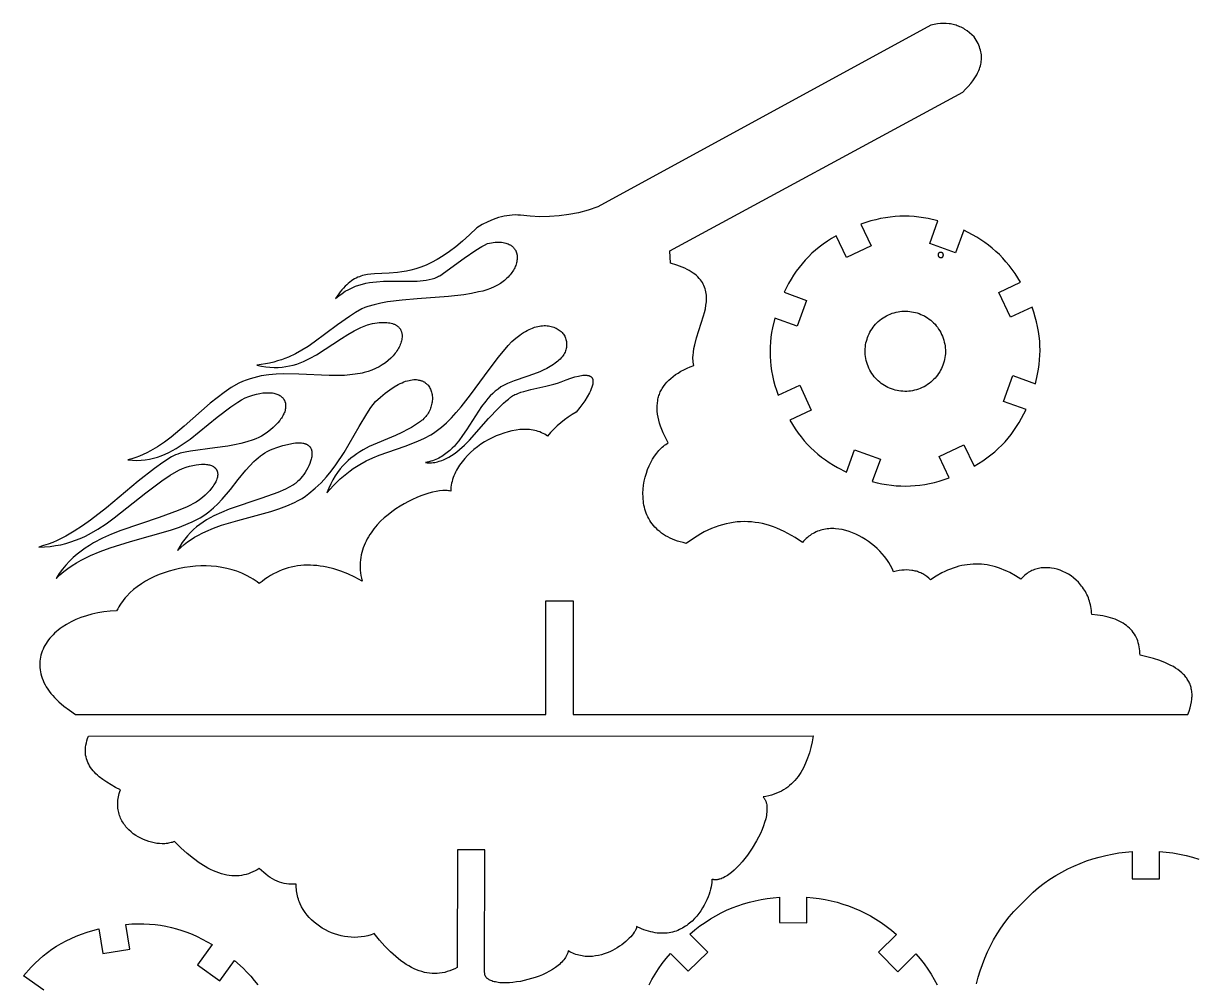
# Model space of a CAD drawing. Header units: inches. Extents: x 4.4 to 20.2, y -3 to 14.
# Drawn here: x 4.74 to 14.87, y 4.59 to 12.87 of the extents above; entities that cross this region are included whole.
import ezdxf

# ---------------------------------------------------------------- set-up
doc = ezdxf.new("R2010")
doc.units = ezdxf.units.IN
doc.header["$MEASUREMENT"] = 0
doc.layers.get('0').update_dxf_attribs({"color": 134})

msp = doc.modelspace()

# ---------------------------------------------------------------- linework, layer by layer
at = {"color": 33}
for points in [[(9.244, 7.89), (9.48, 7.89), (9.48, 6.912), (14.774, 6.912), (14.785, 6.94), (14.794, 6.967), (14.801, 6.994), (14.806, 7.019), (14.809, 7.044), (14.81, 7.056), (14.811, 7.067), (14.811, 7.079), (14.811, 7.09), (14.81, 7.101), (14.809, 7.112), (14.807, 7.122), (14.805, 7.133), (14.803, 7.143), (14.8, 7.153), (14.797, 7.162), (14.794, 7.172), (14.79, 7.181), (14.785, 7.19), (14.781, 7.199), (14.776, 7.208), (14.77, 7.216), (14.765, 7.225), (14.759, 7.233), (14.752, 7.241), (14.746, 7.249), (14.738, 7.256), (14.723, 7.271), (14.707, 7.285), (14.689, 7.298), (14.67, 7.311), (14.65, 7.323), (14.629, 7.334), (14.606, 7.345), (14.583, 7.356), (14.533, 7.375), (14.48, 7.392), (14.423, 7.407), (14.363, 7.421), (14.362, 7.44), (14.361, 7.459), (14.359, 7.477), (14.356, 7.495), (14.353, 7.512), (14.348, 7.529), (14.343, 7.545), (14.337, 7.561), (14.33, 7.576), (14.323, 7.59), (14.314, 7.604), (14.305, 7.618), (14.295, 7.631), (14.284, 7.643), (14.272, 7.655), (14.259, 7.666), (14.246, 7.677), (14.232, 7.687), (14.217, 7.697), (14.201, 7.706), (14.184, 7.715), (14.166, 7.723), (14.148, 7.731), (14.129, 7.738), (14.109, 7.744), (14.088, 7.75), (14.044, 7.76), (13.997, 7.768), (13.947, 7.774), (13.946, 7.791), (13.944, 7.808), (13.942, 7.825), (13.939, 7.841), (13.936, 7.856), (13.932, 7.872), (13.928, 7.887), (13.923, 7.902), (13.918, 7.916), (13.912, 7.93), (13.906, 7.944), (13.899, 7.957), (13.892, 7.97), (13.884, 7.983), (13.877, 7.995), (13.868, 8.007), (13.86, 8.018), (13.851, 8.029), (13.832, 8.051), (13.812, 8.07), (13.791, 8.088), (13.769, 8.105), (13.746, 8.119), (13.723, 8.133), (13.698, 8.144), (13.674, 8.154), (13.649, 8.162), (13.624, 8.168), (13.599, 8.172), (13.586, 8.174), (13.574, 8.175), (13.561, 8.176), (13.549, 8.176), (13.537, 8.176), (13.524, 8.175), (13.512, 8.174), (13.5, 8.172), (13.488, 8.17), (13.477, 8.167), (13.465, 8.164), (13.454, 8.16), (13.443, 8.156), (13.432, 8.151), (13.421, 8.146), (13.41, 8.14), (13.4, 8.134), (13.39, 8.127), (13.381, 8.12), (13.371, 8.112), (13.362, 8.104), (13.353, 8.095), (13.345, 8.086), (13.337, 8.076), (13.289, 8.107), (13.24, 8.134), (13.216, 8.146), (13.192, 8.156), (13.167, 8.166), (13.143, 8.175), (13.119, 8.183), (13.094, 8.189), (13.07, 8.195), (13.046, 8.2), (13.021, 8.203), (12.997, 8.206), (12.973, 8.207), (12.948, 8.207), (12.924, 8.207), (12.9, 8.205), (12.875, 8.202), (12.851, 8.199), (12.827, 8.194), (12.802, 8.188), (12.778, 8.181), (12.754, 8.173), (12.729, 8.164), (12.705, 8.154), (12.68, 8.143), (12.656, 8.131), (12.607, 8.103), (12.558, 8.072), (12.543, 8.086), (12.526, 8.099), (12.509, 8.111), (12.501, 8.116), (12.492, 8.122), (12.483, 8.126), (12.474, 8.131), (12.464, 8.135), (12.455, 8.138), (12.446, 8.142), (12.436, 8.145), (12.426, 8.147), (12.416, 8.15), (12.406, 8.152), (12.396, 8.153), (12.375, 8.156), (12.354, 8.157), (12.332, 8.156), (12.31, 8.155), (12.287, 8.151), (12.263, 8.147), (12.239, 8.141), (12.227, 8.168), (12.214, 8.195), (12.198, 8.221), (12.181, 8.247), (12.162, 8.272), (12.142, 8.296), (12.121, 8.319), (12.098, 8.341), (12.075, 8.363), (12.05, 8.383), (12.024, 8.402), (11.998, 8.42), (11.97, 8.437), (11.942, 8.452), (11.914, 8.466), (11.885, 8.478), (11.856, 8.488), (11.827, 8.497), (11.798, 8.504), (11.768, 8.509), (11.739, 8.512), (11.725, 8.513), (11.71, 8.513), (11.696, 8.513), (11.681, 8.512), (11.667, 8.51), (11.653, 8.508), (11.639, 8.506), (11.625, 8.503), (11.612, 8.499), (11.598, 8.495), (11.585, 8.49), (11.572, 8.484), (11.559, 8.478), (11.546, 8.471), (11.534, 8.464), (11.521, 8.455), (11.509, 8.447), (11.498, 8.437), (11.486, 8.427), (11.475, 8.416), (11.464, 8.404), (11.454, 8.392), (11.391, 8.435), (11.329, 8.472), (11.297, 8.488), (11.266, 8.503), (11.235, 8.516), (11.204, 8.528), (11.172, 8.539), (11.141, 8.548), (11.11, 8.556), (11.078, 8.562), (11.047, 8.567), (11.016, 8.57), (10.984, 8.572), (10.953, 8.573), (10.922, 8.572), (10.891, 8.57), (10.859, 8.566), (10.828, 8.561), (10.797, 8.554), (10.765, 8.546), (10.734, 8.536), (10.703, 8.525), (10.672, 8.513), (10.64, 8.499), (10.609, 8.484), (10.578, 8.467), (10.515, 8.429), (10.453, 8.386), (10.427, 8.392), (10.402, 8.398), (10.378, 8.406), (10.356, 8.414), (10.334, 8.422), (10.314, 8.432), (10.294, 8.442), (10.275, 8.452), (10.258, 8.463), (10.241, 8.475), (10.225, 8.487), (10.21, 8.499), (10.196, 8.513), (10.183, 8.526), (10.171, 8.54), (10.16, 8.554), (10.149, 8.569), (10.139, 8.584), (10.131, 8.599), (10.122, 8.615), (10.115, 8.631), (10.108, 8.647), (10.103, 8.664), (10.097, 8.68), (10.093, 8.697), (10.089, 8.714), (10.086, 8.732), (10.084, 8.749), (10.082, 8.766), (10.081, 8.784), (10.08, 8.819), (10.082, 8.854), (10.086, 8.888), (10.092, 8.923), (10.1, 8.957), (10.11, 8.99), (10.121, 9.022), (10.134, 9.053), (10.149, 9.083), (10.164, 9.111), (10.181, 9.138), (10.199, 9.163), (10.218, 9.185), (10.227, 9.196), (10.237, 9.206), (10.247, 9.215), (10.257, 9.224), (10.267, 9.232), (10.278, 9.239), (10.288, 9.246), (10.299, 9.251), (10.268, 9.311), (10.255, 9.339), (10.243, 9.368), (10.233, 9.395), (10.224, 9.422), (10.217, 9.448), (10.211, 9.474), (10.207, 9.5), (10.204, 9.524), (10.203, 9.548), (10.203, 9.572), (10.205, 9.595), (10.208, 9.617), (10.21, 9.628), (10.212, 9.639), (10.215, 9.649), (10.218, 9.66), (10.222, 9.67), (10.226, 9.681), (10.23, 9.691), (10.235, 9.701), (10.24, 9.71), (10.246, 9.72), (10.251, 9.729), (10.258, 9.739), (10.271, 9.757), (10.286, 9.775), (10.303, 9.792), (10.321, 9.808), (10.34, 9.824), (10.361, 9.84), (10.383, 9.854), (10.407, 9.869), (10.433, 9.882), (10.46, 9.895), (10.488, 9.908), (10.518, 9.92), (10.515, 9.933), (10.513, 9.947), (10.512, 9.962), (10.511, 9.976), (10.511, 9.991), (10.512, 10.005), (10.515, 10.035), (10.519, 10.065), (10.526, 10.096), (10.543, 10.158), (10.583, 10.283), (10.602, 10.346), (10.611, 10.377), (10.618, 10.408), (10.623, 10.438), (10.627, 10.468), (10.628, 10.483), (10.628, 10.497), (10.628, 10.512), (10.627, 10.526), (10.625, 10.54), (10.623, 10.554), (10.62, 10.568), (10.616, 10.581), (10.612, 10.595), (10.606, 10.608), (10.6, 10.621), (10.593, 10.634), (10.584, 10.646), (10.575, 10.658), (10.565, 10.67), (10.553, 10.682), (10.541, 10.694), (10.527, 10.705), (10.512, 10.716), (10.496, 10.727), (10.478, 10.737), (10.46, 10.747), (10.44, 10.757), (10.418, 10.766), (10.371, 10.784), (10.318, 10.8), (10.312, 10.907), (12.835, 12.275), (12.86, 12.3), (12.883, 12.324), (12.904, 12.349), (12.923, 12.374), (12.941, 12.399), (12.956, 12.425), (12.963, 12.438), (12.969, 12.45), (12.974, 12.463), (12.979, 12.476), (12.984, 12.489), (12.988, 12.502), (12.991, 12.516), (12.993, 12.529), (12.995, 12.542), (12.996, 12.555), (12.997, 12.569), (12.997, 12.582), (12.996, 12.596), (12.994, 12.61), (12.992, 12.623), (12.988, 12.637), (12.984, 12.651), (12.98, 12.665), (12.974, 12.679), (12.968, 12.694), (12.933, 12.751), (12.914, 12.77), (12.895, 12.787), (12.875, 12.803), (12.854, 12.816), (12.844, 12.823), (12.833, 12.829), (12.822, 12.834), (12.811, 12.839), (12.8, 12.844), (12.789, 12.848), (12.778, 12.852), (12.766, 12.855), (12.754, 12.858), (12.743, 12.861), (12.731, 12.863), (12.719, 12.864), (12.694, 12.867), (12.669, 12.867), (12.643, 12.866), (12.617, 12.863), (12.59, 12.859), (12.562, 12.852), (9.691, 11.286), (9.608, 11.258), (9.526, 11.236), (9.443, 11.22), (9.36, 11.208), (9.276, 11.202), (9.193, 11.201), (9.11, 11.206), (9.026, 11.215), (9.003, 11.216), (8.979, 11.217), (8.955, 11.216), (8.932, 11.213), (8.908, 11.21), (8.884, 11.206), (8.861, 11.2), (8.837, 11.194), (8.814, 11.186), (8.79, 11.178), (8.743, 11.158), (8.696, 11.134), (8.649, 11.107), (8.586, 11.046), (8.526, 10.991), (8.468, 10.943), (8.413, 10.901), (8.359, 10.864), (8.308, 10.833), (8.259, 10.806), (8.212, 10.784), (8.167, 10.766), (8.123, 10.751), (8.082, 10.74), (8.042, 10.731), (8.003, 10.725), (7.966, 10.72), (7.895, 10.715), (7.767, 10.71), (7.737, 10.707), (7.708, 10.703), (7.693, 10.7), (7.679, 10.697), (7.665, 10.694), (7.651, 10.689), (7.637, 10.684), (7.623, 10.679), (7.609, 10.672), (7.596, 10.665), (7.582, 10.657), (7.568, 10.648), (7.555, 10.638), (7.541, 10.627), (7.528, 10.615), (7.514, 10.602), (7.501, 10.587), (7.487, 10.572), (7.473, 10.555), (7.46, 10.537), (7.432, 10.496), (7.46, 10.52), (7.488, 10.54), (7.516, 10.559), (7.545, 10.575), (7.575, 10.589), (7.604, 10.602), (7.634, 10.612), (7.664, 10.621), (7.694, 10.628), (7.724, 10.634), (7.754, 10.638), (7.785, 10.641), (7.845, 10.645), (7.905, 10.647), (8.135, 10.646), (8.162, 10.648), (8.188, 10.651), (8.214, 10.655), (8.239, 10.659), (8.263, 10.666), (8.286, 10.673), (8.298, 10.678), (8.309, 10.682), (8.32, 10.688), (8.331, 10.693), (8.539, 10.843), (8.642, 10.913), (8.692, 10.944), (8.716, 10.957), (8.74, 10.97), (8.775, 10.977), (8.791, 10.979), (8.807, 10.981), (8.822, 10.982), (8.836, 10.982), (8.85, 10.981), (8.863, 10.981), (8.876, 10.979), (8.887, 10.977), (8.899, 10.974), (8.909, 10.971), (8.919, 10.967), (8.929, 10.963), (8.933, 10.96), (8.937, 10.958), (8.942, 10.955), (8.946, 10.953), (8.949, 10.95), (8.953, 10.947), (8.957, 10.944), (8.96, 10.941), (8.963, 10.938), (8.966, 10.935), (8.969, 10.931), (8.972, 10.928), (8.975, 10.924), (8.977, 10.92), (8.98, 10.917), (8.982, 10.913), (8.984, 10.909), (8.986, 10.905), (8.988, 10.901), (8.989, 10.897), (8.991, 10.893), (8.992, 10.888), (8.993, 10.884), (8.994, 10.88), (8.996, 10.871), (8.997, 10.861), (8.997, 10.852), (8.997, 10.842), (8.996, 10.833), (8.995, 10.823), (8.993, 10.813), (8.991, 10.803), (8.988, 10.793), (8.984, 10.782), (8.98, 10.772), (8.976, 10.762), (8.97, 10.751), (8.965, 10.741), (8.958, 10.731), (8.951, 10.721), (8.944, 10.711), (8.936, 10.701), (8.927, 10.691), (8.918, 10.681), (8.909, 10.671), (8.899, 10.662), (8.888, 10.653), (8.877, 10.644), (8.865, 10.635), (8.853, 10.627), (8.827, 10.611), (8.798, 10.596), (8.768, 10.583), (8.736, 10.571), (8.702, 10.561), (8.665, 10.553), (8.602, 10.54), (8.537, 10.529), (8.405, 10.514), (8.136, 10.494), (8.005, 10.483), (7.88, 10.467), (7.821, 10.456), (7.764, 10.443), (7.71, 10.427), (7.684, 10.418), (7.659, 10.408), (7.604, 10.376), (7.551, 10.342), (7.449, 10.269), (7.248, 10.119), (7.196, 10.084), (7.142, 10.051), (7.086, 10.02), (7.027, 9.992), (6.996, 9.98), (6.965, 9.968), (6.932, 9.958), (6.899, 9.948), (6.864, 9.94), (6.829, 9.933), (6.792, 9.928), (6.754, 9.923), (6.793, 9.914), (6.831, 9.908), (6.867, 9.904), (6.903, 9.902), (6.937, 9.902), (6.971, 9.904), (7.004, 9.909), (7.036, 9.915), (7.067, 9.922), (7.098, 9.931), (7.128, 9.942), (7.157, 9.954), (7.186, 9.967), (7.214, 9.981), (7.269, 10.012), (7.483, 10.151), (7.537, 10.185), (7.592, 10.217), (7.649, 10.246), (7.678, 10.258), (7.707, 10.27), (7.75, 10.28), (7.79, 10.287), (7.808, 10.289), (7.825, 10.29), (7.842, 10.291), (7.858, 10.291), (7.873, 10.29), (7.887, 10.288), (7.9, 10.286), (7.912, 10.284), (7.924, 10.28), (7.929, 10.278), (7.935, 10.276), (7.94, 10.274), (7.945, 10.272), (7.949, 10.269), (7.954, 10.267), (7.958, 10.264), (7.962, 10.261), (7.966, 10.258), (7.97, 10.255), (7.973, 10.252), (7.977, 10.249), (7.98, 10.245), (7.983, 10.242), (7.986, 10.238), (7.988, 10.234), (7.991, 10.231), (7.993, 10.227), (7.995, 10.223), (7.997, 10.218), (7.998, 10.214), (8, 10.21), (8.001, 10.206), (8.002, 10.201), (8.003, 10.197), (8.004, 10.192), (8.005, 10.187), (8.005, 10.183), (8.006, 10.178), (8.006, 10.173), (8.005, 10.163), (8.004, 10.153), (8.003, 10.143), (8.001, 10.132), (7.998, 10.122), (7.994, 10.111), (7.99, 10.1), (7.985, 10.089), (7.98, 10.078), (7.974, 10.067), (7.968, 10.056), (7.961, 10.045), (7.953, 10.035), (7.945, 10.024), (7.927, 10.002), (7.907, 9.982), (7.885, 9.962), (7.861, 9.942), (7.835, 9.924), (7.807, 9.908), (7.777, 9.892), (7.746, 9.879), (7.713, 9.867), (7.679, 9.858), (7.661, 9.854), (7.643, 9.85), (7.577, 9.84), (7.51, 9.834), (7.444, 9.832), (7.378, 9.832), (7.116, 9.844), (6.985, 9.847), (6.921, 9.845), (6.856, 9.839), (6.791, 9.829), (6.759, 9.822), (6.727, 9.814), (6.695, 9.805), (6.663, 9.794), (6.631, 9.781), (6.599, 9.767), (6.534, 9.728), (6.472, 9.686), (6.412, 9.641), (6.353, 9.593), (6.127, 9.395), (6.015, 9.301), (5.957, 9.258), (5.898, 9.218), (5.838, 9.182), (5.807, 9.166), (5.775, 9.151), (5.743, 9.137), (5.71, 9.125), (5.677, 9.115), (5.643, 9.106), (5.682, 9.102), (5.72, 9.101), (5.757, 9.102), (5.793, 9.106), (5.829, 9.111), (5.864, 9.119), (5.898, 9.129), (5.931, 9.141), (5.964, 9.154), (5.996, 9.169), (6.028, 9.186), (6.059, 9.203), (6.12, 9.243), (6.18, 9.285), (6.412, 9.474), (6.53, 9.564), (6.59, 9.604), (6.621, 9.623), (6.653, 9.64), (6.686, 9.653), (6.719, 9.663), (6.75, 9.672), (6.779, 9.678), (6.806, 9.682), (6.832, 9.684), (6.844, 9.684), (6.856, 9.684), (6.868, 9.684), (6.879, 9.683), (6.889, 9.682), (6.899, 9.68), (6.909, 9.678), (6.918, 9.675), (6.927, 9.672), (6.935, 9.669), (6.943, 9.665), (6.951, 9.661), (6.957, 9.657), (6.964, 9.652), (6.967, 9.65), (6.97, 9.647), (6.973, 9.644), (6.975, 9.642), (6.978, 9.639), (6.98, 9.636), (6.983, 9.633), (6.985, 9.63), (6.987, 9.627), (6.989, 9.624), (6.99, 9.621), (6.992, 9.617), (6.994, 9.614), (6.995, 9.61), (6.996, 9.607), (6.998, 9.603), (6.999, 9.6), (7, 9.596), (7, 9.592), (7.001, 9.589), (7.002, 9.585), (7.002, 9.581), (7.002, 9.573), (7.002, 9.565), (7.002, 9.556), (7.001, 9.548), (6.999, 9.539), (6.997, 9.53), (6.994, 9.521), (6.99, 9.512), (6.987, 9.503), (6.982, 9.493), (6.977, 9.484), (6.971, 9.474), (6.965, 9.465), (6.959, 9.455), (6.951, 9.445), (6.935, 9.425), (6.916, 9.405), (6.895, 9.384), (6.872, 9.364), (6.846, 9.344), (6.817, 9.324), (6.794, 9.311), (6.771, 9.299), (6.746, 9.288), (6.721, 9.278), (6.669, 9.26), (6.615, 9.246), (6.56, 9.234), (6.504, 9.224), (6.393, 9.208), (6.183, 9.181), (6.136, 9.172), (6.093, 9.162), (6.073, 9.155), (6.053, 9.149), (6.035, 9.141), (6.018, 9.133), (5.944, 9.084), (5.871, 9.032), (5.73, 8.921), (5.458, 8.693), (5.321, 8.586), (5.252, 8.536), (5.181, 8.49), (5.108, 8.448), (5.033, 8.411), (4.995, 8.394), (4.956, 8.379), (4.917, 8.366), (4.876, 8.354), (4.925, 8.355), (4.973, 8.359), (5.019, 8.366), (5.064, 8.374), (5.107, 8.385), (5.15, 8.398), (5.191, 8.412), (5.231, 8.428), (5.271, 8.446), (5.309, 8.465), (5.384, 8.508), (5.456, 8.554), (5.526, 8.605), (5.798, 8.821), (5.935, 8.926), (6.007, 8.974), (6.081, 9.018), (6.114, 9.031), (6.145, 9.042), (6.175, 9.051), (6.203, 9.058), (6.23, 9.063), (6.255, 9.067), (6.278, 9.069), (6.289, 9.069), (6.3, 9.069), (6.31, 9.068), (6.32, 9.067), (6.329, 9.066), (6.338, 9.064), (6.346, 9.062), (6.354, 9.06), (6.362, 9.057), (6.369, 9.054), (6.375, 9.051), (6.378, 9.049), (6.381, 9.047), (6.384, 9.045), (6.387, 9.043), (6.39, 9.041), (6.392, 9.038), (6.395, 9.036), (6.397, 9.034), (6.399, 9.031), (6.401, 9.029), (6.403, 9.026), (6.405, 9.023), (6.406, 9.021), (6.408, 9.018), (6.409, 9.015), (6.411, 9.012), (6.412, 9.009), (6.413, 9.006), (6.414, 9.003), (6.415, 9), (6.415, 8.996), (6.416, 8.993), (6.416, 8.99), (6.417, 8.986), (6.417, 8.983), (6.417, 8.979), (6.417, 8.975), (6.416, 8.972), (6.416, 8.964), (6.414, 8.957), (6.412, 8.949), (6.41, 8.941), (6.407, 8.932), (6.404, 8.924), (6.4, 8.915), (6.395, 8.907), (6.39, 8.898), (6.384, 8.889), (6.378, 8.879), (6.364, 8.861), (6.348, 8.841), (6.33, 8.822), (6.309, 8.802), (6.286, 8.782), (6.26, 8.761), (6.232, 8.741), (6.155, 8.702), (6.076, 8.668), (5.913, 8.609), (5.583, 8.498), (5.502, 8.466), (5.424, 8.43), (5.348, 8.39), (5.311, 8.368), (5.275, 8.344), (5.24, 8.319), (5.205, 8.292), (5.172, 8.263), (5.14, 8.232), (5.109, 8.198), (5.079, 8.163), (5.051, 8.125), (5.024, 8.084), (5.056, 8.115), (5.09, 8.144), (5.126, 8.17), (5.162, 8.196), (5.2, 8.219), (5.239, 8.241), (5.32, 8.281), (5.404, 8.316), (5.49, 8.348), (5.666, 8.402), (6.009, 8.499), (6.088, 8.526), (6.163, 8.556), (6.198, 8.572), (6.232, 8.589), (6.265, 8.607), (6.296, 8.626), (6.318, 8.641), (6.339, 8.657), (6.36, 8.674), (6.38, 8.691), (6.419, 8.728), (6.456, 8.768), (6.526, 8.851), (6.593, 8.935), (6.659, 9.017), (6.694, 9.055), (6.729, 9.091), (6.747, 9.108), (6.765, 9.124), (6.784, 9.139), (6.804, 9.152), (6.824, 9.165), (6.844, 9.177), (6.865, 9.188), (6.887, 9.197), (6.935, 9.214), (6.979, 9.229), (7.019, 9.239), (7.055, 9.247), (7.071, 9.249), (7.087, 9.251), (7.101, 9.252), (7.115, 9.253), (7.128, 9.252), (7.14, 9.251), (7.151, 9.25), (7.156, 9.249), (7.161, 9.248), (7.166, 9.246), (7.17, 9.245), (7.175, 9.243), (7.179, 9.242), (7.183, 9.24), (7.187, 9.238), (7.191, 9.236), (7.194, 9.233), (7.197, 9.231), (7.2, 9.229), (7.203, 9.226), (7.206, 9.223), (7.209, 9.22), (7.211, 9.218), (7.213, 9.215), (7.216, 9.211), (7.217, 9.208), (7.219, 9.205), (7.221, 9.201), (7.222, 9.198), (7.224, 9.194), (7.225, 9.191), (7.226, 9.187), (7.227, 9.183), (7.227, 9.179), (7.228, 9.175), (7.229, 9.167), (7.229, 9.159), (7.229, 9.15), (7.228, 9.141), (7.227, 9.132), (7.225, 9.123), (7.223, 9.113), (7.22, 9.104), (7.217, 9.094), (7.21, 9.075), (7.202, 9.055), (7.192, 9.036), (7.181, 9.017), (7.17, 8.998), (7.158, 8.98), (7.145, 8.963), (7.132, 8.947), (7.118, 8.932), (7.105, 8.918), (7.091, 8.906), (7.084, 8.901), (7.078, 8.896), (7.071, 8.891), (7.065, 8.887), (7, 8.854), (6.934, 8.825), (6.796, 8.775), (6.516, 8.68), (6.448, 8.653), (6.383, 8.623), (6.352, 8.606), (6.321, 8.588), (6.291, 8.569), (6.262, 8.549), (6.234, 8.527), (6.207, 8.504), (6.181, 8.479), (6.156, 8.452), (6.133, 8.423), (6.11, 8.392), (6.09, 8.36), (6.071, 8.325), (6.098, 8.351), (6.127, 8.375), (6.157, 8.398), (6.187, 8.419), (6.218, 8.438), (6.25, 8.456), (6.282, 8.473), (6.315, 8.489), (6.381, 8.517), (6.45, 8.542), (6.591, 8.584), (6.875, 8.661), (6.944, 8.684), (7.012, 8.71), (7.078, 8.739), (7.111, 8.756), (7.143, 8.773), (7.173, 8.794), (7.203, 8.816), (7.257, 8.861), (7.307, 8.909), (7.353, 8.958), (7.395, 9.009), (7.435, 9.062), (7.506, 9.17), (7.635, 9.392), (7.702, 9.502), (7.737, 9.556), (7.776, 9.608), (7.819, 9.647), (7.86, 9.681), (7.899, 9.71), (7.936, 9.735), (7.971, 9.755), (7.988, 9.763), (8.005, 9.771), (8.021, 9.777), (8.036, 9.783), (8.051, 9.787), (8.065, 9.791), (8.079, 9.794), (8.093, 9.796), (8.106, 9.797), (8.118, 9.797), (8.13, 9.797), (8.142, 9.795), (8.147, 9.794), (8.153, 9.793), (8.158, 9.792), (8.163, 9.791), (8.168, 9.789), (8.173, 9.788), (8.178, 9.786), (8.183, 9.784), (8.187, 9.781), (8.192, 9.779), (8.196, 9.777), (8.2, 9.774), (8.204, 9.771), (8.208, 9.768), (8.212, 9.765), (8.215, 9.762), (8.219, 9.759), (8.222, 9.756), (8.226, 9.752), (8.229, 9.749), (8.235, 9.741), (8.24, 9.733), (8.245, 9.725), (8.249, 9.716), (8.253, 9.707), (8.257, 9.698), (8.26, 9.688), (8.262, 9.678), (8.264, 9.668), (8.265, 9.658), (8.266, 9.647), (8.266, 9.637), (8.266, 9.626), (8.265, 9.615), (8.264, 9.604), (8.262, 9.593), (8.26, 9.582), (8.257, 9.571), (8.254, 9.561), (8.25, 9.55), (8.246, 9.539), (8.241, 9.529), (8.235, 9.518), (8.23, 9.508), (8.223, 9.498), (8.216, 9.488), (8.209, 9.479), (8.201, 9.47), (8.192, 9.461), (8.183, 9.452), (8.173, 9.444), (8.163, 9.437), (8.138, 9.418), (8.112, 9.401), (8.085, 9.385), (8.058, 9.37), (8.004, 9.342), (7.948, 9.317), (7.723, 9.22), (7.669, 9.191), (7.642, 9.176), (7.616, 9.159), (7.591, 9.141), (7.565, 9.121), (7.541, 9.1), (7.517, 9.077), (7.494, 9.053), (7.472, 9.027), (7.45, 8.998), (7.43, 8.967), (7.41, 8.934), (7.392, 8.899), (7.374, 8.861), (7.358, 8.82), (7.415, 8.885), (7.472, 8.941), (7.501, 8.966), (7.529, 8.989), (7.557, 9.011), (7.585, 9.031), (7.641, 9.066), (7.697, 9.097), (7.753, 9.123), (7.809, 9.147), (8.031, 9.225), (8.142, 9.267), (8.198, 9.292), (8.254, 9.322), (8.277, 9.336), (8.299, 9.352), (8.322, 9.369), (8.344, 9.387), (8.388, 9.426), (8.43, 9.469), (8.472, 9.515), (8.514, 9.563), (8.595, 9.666), (8.755, 9.884), (8.836, 9.991), (8.918, 10.091), (8.952, 10.125), (8.986, 10.156), (9.019, 10.181), (9.035, 10.193), (9.052, 10.203), (9.068, 10.213), (9.083, 10.222), (9.099, 10.229), (9.115, 10.236), (9.13, 10.242), (9.145, 10.248), (9.16, 10.252), (9.174, 10.256), (9.188, 10.258), (9.202, 10.261), (9.216, 10.262), (9.229, 10.263), (9.242, 10.263), (9.255, 10.262), (9.267, 10.261), (9.279, 10.259), (9.291, 10.256), (9.302, 10.253), (9.312, 10.25), (9.323, 10.245), (9.333, 10.241), (9.342, 10.236), (9.351, 10.23), (9.36, 10.224), (9.368, 10.218), (9.375, 10.211), (9.383, 10.203), (9.389, 10.196), (9.395, 10.188), (9.401, 10.18), (9.406, 10.171), (9.41, 10.163), (9.414, 10.154), (9.417, 10.144), (9.419, 10.135), (9.421, 10.125), (9.423, 10.116), (9.423, 10.106), (9.423, 10.096), (9.423, 10.086), (9.421, 10.075), (9.419, 10.065), (9.416, 10.055), (9.413, 10.045), (9.409, 10.034), (9.404, 10.024), (9.398, 10.014), (9.392, 10.004), (9.384, 9.994), (9.376, 9.984), (9.367, 9.975), (9.357, 9.965), (9.347, 9.956), (9.335, 9.947), (9.323, 9.938), (9.31, 9.929), (9.28, 9.91), (9.251, 9.893), (9.222, 9.879), (9.193, 9.865), (9.137, 9.843), (9.081, 9.824), (8.971, 9.786), (8.914, 9.763), (8.885, 9.749), (8.856, 9.734), (8.832, 9.716), (8.808, 9.698), (8.786, 9.678), (8.765, 9.657), (8.745, 9.635), (8.726, 9.612), (8.69, 9.565), (8.56, 9.364), (8.527, 9.316), (8.493, 9.269), (8.475, 9.247), (8.456, 9.225), (8.436, 9.205), (8.416, 9.186), (8.394, 9.168), (8.371, 9.151), (8.347, 9.135), (8.335, 9.128), (8.322, 9.121), (8.309, 9.115), (8.295, 9.109), (8.282, 9.103), (8.267, 9.098), (8.253, 9.094), (8.237, 9.089), (8.222, 9.086), (8.206, 9.082), (8.22, 9.081), (8.233, 9.081), (8.247, 9.081), (8.26, 9.081), (8.273, 9.083), (8.286, 9.084), (8.299, 9.087), (8.311, 9.089), (8.324, 9.093), (8.336, 9.097), (8.349, 9.101), (8.361, 9.106), (8.385, 9.116), (8.408, 9.129), (8.431, 9.143), (8.454, 9.159), (8.477, 9.176), (8.499, 9.194), (8.542, 9.233), (8.585, 9.276), (8.751, 9.463), (8.835, 9.552), (8.878, 9.593), (8.9, 9.612), (8.922, 9.629), (8.926, 9.633), (8.93, 9.637), (8.934, 9.64), (8.938, 9.644), (8.947, 9.651), (8.957, 9.657), (8.967, 9.663), (8.978, 9.668), (8.99, 9.673), (9.002, 9.678), (9.028, 9.688), (9.055, 9.696), (9.115, 9.711), (9.245, 9.74), (9.312, 9.757), (9.344, 9.767), (9.377, 9.778), (9.42, 9.796), (9.459, 9.81), (9.494, 9.82), (9.524, 9.828), (9.538, 9.831), (9.551, 9.833), (9.563, 9.835), (9.574, 9.835), (9.585, 9.836), (9.594, 9.835), (9.598, 9.835), (9.603, 9.834), (9.607, 9.834), (9.61, 9.833), (9.614, 9.832), (9.617, 9.831), (9.621, 9.829), (9.624, 9.828), (9.627, 9.827), (9.629, 9.825), (9.632, 9.823), (9.634, 9.821), (9.635, 9.82), (9.636, 9.819), (9.637, 9.818), (9.638, 9.817), (9.64, 9.815), (9.641, 9.814), (9.642, 9.813), (9.643, 9.81), (9.645, 9.808), (9.646, 9.805), (9.647, 9.803), (9.648, 9.8), (9.649, 9.797), (9.649, 9.794), (9.65, 9.791), (9.65, 9.788), (9.65, 9.785), (9.65, 9.781), (9.65, 9.778), (9.65, 9.771), (9.649, 9.764), (9.648, 9.757), (9.646, 9.749), (9.644, 9.741), (9.641, 9.733), (9.635, 9.717), (9.628, 9.7), (9.619, 9.683), (9.6, 9.648), (9.579, 9.615), (9.537, 9.556), (9.506, 9.517), (9.471, 9.496), (9.437, 9.474), (9.404, 9.451), (9.372, 9.426), (9.342, 9.399), (9.313, 9.371), (9.285, 9.342), (9.259, 9.311), (9.246, 9.319), (9.234, 9.327), (9.22, 9.334), (9.207, 9.34), (9.193, 9.346), (9.178, 9.35), (9.164, 9.355), (9.149, 9.358), (9.134, 9.361), (9.118, 9.364), (9.102, 9.366), (9.086, 9.367), (9.07, 9.367), (9.054, 9.367), (9.02, 9.366), (8.987, 9.362), (8.952, 9.356), (8.918, 9.348), (8.883, 9.337), (8.849, 9.325), (8.815, 9.312), (8.781, 9.296), (8.748, 9.279), (8.716, 9.26), (8.684, 9.24), (8.654, 9.218), (8.624, 9.195), (8.596, 9.17), (8.57, 9.144), (8.545, 9.117), (8.522, 9.09), (8.501, 9.061), (8.482, 9.031), (8.474, 9.016), (8.466, 9), (8.459, 8.984), (8.452, 8.969), (8.446, 8.953), (8.441, 8.936), (8.436, 8.92), (8.432, 8.904), (8.429, 8.887), (8.426, 8.87), (8.424, 8.854), (8.424, 8.837), (8.414, 8.839), (8.404, 8.84), (8.393, 8.841), (8.381, 8.841), (8.369, 8.841), (8.356, 8.841), (8.329, 8.838), (8.299, 8.833), (8.268, 8.826), (8.236, 8.818), (8.202, 8.807), (8.167, 8.795), (8.132, 8.781), (8.096, 8.765), (8.06, 8.747), (8.024, 8.728), (7.988, 8.707), (7.952, 8.684), (7.917, 8.659), (7.884, 8.633), (7.851, 8.605), (7.82, 8.576), (7.791, 8.545), (7.763, 8.512), (7.738, 8.478), (7.726, 8.461), (7.715, 8.443), (7.705, 8.424), (7.695, 8.406), (7.686, 8.387), (7.678, 8.367), (7.671, 8.348), (7.664, 8.328), (7.659, 8.307), (7.654, 8.287), (7.65, 8.265), (7.647, 8.244), (7.645, 8.222), (7.644, 8.2), (7.644, 8.178), (7.645, 8.155), (7.648, 8.132), (7.651, 8.109), (7.656, 8.085), (7.661, 8.061), (7.599, 8.094), (7.537, 8.122), (7.477, 8.145), (7.417, 8.165), (7.358, 8.18), (7.329, 8.186), (7.3, 8.19), (7.271, 8.194), (7.243, 8.196), (7.215, 8.198), (7.187, 8.198), (7.159, 8.197), (7.132, 8.195), (7.105, 8.191), (7.078, 8.187), (7.051, 8.181), (7.025, 8.174), (6.999, 8.166), (6.973, 8.157), (6.947, 8.147), (6.922, 8.135), (6.897, 8.122), (6.872, 8.108), (6.847, 8.093), (6.823, 8.076), (6.799, 8.058), (6.775, 8.039), (6.758, 8.053), (6.74, 8.065), (6.721, 8.078), (6.703, 8.089), (6.664, 8.11), (6.624, 8.129), (6.582, 8.145), (6.54, 8.158), (6.496, 8.169), (6.452, 8.178), (6.407, 8.185), (6.361, 8.189), (6.316, 8.191), (6.27, 8.191), (6.224, 8.189), (6.178, 8.184), (6.132, 8.178), (6.087, 8.169), (6.042, 8.159), (5.998, 8.147), (5.955, 8.133), (5.913, 8.117), (5.872, 8.099), (5.833, 8.08), (5.795, 8.059), (5.759, 8.037), (5.724, 8.012), (5.692, 7.987), (5.661, 7.96), (5.633, 7.931), (5.62, 7.916), (5.607, 7.901), (5.596, 7.886), (5.584, 7.87), (5.574, 7.854), (5.564, 7.838), (5.555, 7.821), (5.546, 7.804), (5.491, 7.801), (5.436, 7.795), (5.384, 7.787), (5.333, 7.776), (5.285, 7.762), (5.238, 7.747), (5.194, 7.729), (5.153, 7.709), (5.113, 7.687), (5.077, 7.664), (5.06, 7.651), (5.043, 7.638), (5.027, 7.625), (5.012, 7.611), (4.998, 7.597), (4.984, 7.583), (4.971, 7.568), (4.959, 7.553), (4.948, 7.538), (4.938, 7.522), (4.928, 7.506), (4.92, 7.49), (4.912, 7.473), (4.905, 7.457), (4.899, 7.44), (4.894, 7.423), (4.89, 7.405), (4.887, 7.388), (4.885, 7.37), (4.884, 7.352), (4.884, 7.334), (4.884, 7.316), (4.886, 7.297), (4.889, 7.279), (4.893, 7.261), (4.898, 7.242), (4.904, 7.223), (4.912, 7.205), (4.92, 7.186), (4.93, 7.167), (4.94, 7.149), (4.952, 7.13), (4.965, 7.111), (4.98, 7.093), (4.995, 7.074), (5.012, 7.056), (5.03, 7.037), (5.049, 7.019), (5.091, 6.982), (5.139, 6.947), (5.192, 6.912), (9.244, 6.912), (9.244, 7.89)], [(12.846, 9.236), (12.933, 9.05), (12.972, 9.073), (13.009, 9.097), (13.044, 9.122), (13.078, 9.149), (13.111, 9.176), (13.142, 9.203), (13.171, 9.232), (13.2, 9.262), (13.226, 9.293), (13.252, 9.325), (13.276, 9.358), (13.3, 9.393), (13.321, 9.428), (13.342, 9.464), (13.381, 9.54), (13.188, 9.61), (13.268, 9.833), (13.462, 9.762), (13.481, 9.845), (13.488, 9.886), (13.494, 9.927), (13.498, 9.968), (13.501, 10.009), (13.502, 10.049), (13.501, 10.09), (13.499, 10.13), (13.495, 10.171), (13.489, 10.212), (13.481, 10.254), (13.472, 10.295), (13.461, 10.337), (13.448, 10.379), (13.433, 10.422), (13.246, 10.335), (13.147, 10.549), (13.333, 10.636), (13.31, 10.675), (13.286, 10.712), (13.261, 10.747), (13.235, 10.781), (13.208, 10.814), (13.18, 10.845), (13.151, 10.875), (13.121, 10.903), (13.09, 10.93), (13.058, 10.955), (13.025, 10.98), (12.991, 11.003), (12.956, 11.025), (12.92, 11.046), (12.844, 11.085), (12.773, 10.889), (12.552, 10.972), (12.622, 11.165), (12.539, 11.185), (12.498, 11.192), (12.457, 11.198), (12.416, 11.202), (12.375, 11.205), (12.334, 11.206), (12.293, 11.205), (12.252, 11.203), (12.211, 11.199), (12.169, 11.193), (12.128, 11.186), (12.086, 11.176), (12.044, 11.165), (12.002, 11.153), (11.959, 11.138), (12.047, 10.95), (11.833, 10.85), (11.745, 11.038), (11.706, 11.015), (11.669, 10.991), (11.633, 10.966), (11.599, 10.94), (11.567, 10.913), (11.536, 10.886), (11.506, 10.857), (11.478, 10.827), (11.451, 10.796), (11.425, 10.764), (11.401, 10.732), (11.378, 10.698), (11.356, 10.663), (11.335, 10.626), (11.296, 10.55), (11.49, 10.48), (11.409, 10.258), (11.216, 10.328), (11.196, 10.245), (11.189, 10.204), (11.183, 10.163), (11.179, 10.121), (11.176, 10.08), (11.176, 10.039), (11.176, 9.998), (11.179, 9.957), (11.183, 9.915), (11.189, 9.874), (11.196, 9.832), (11.206, 9.79), (11.217, 9.748), (11.23, 9.705), (11.245, 9.663), (11.431, 9.749), (11.531, 9.535), (11.345, 9.448), (11.368, 9.41), (11.392, 9.372), (11.417, 9.337), (11.443, 9.303), (11.47, 9.27), (11.498, 9.239), (11.527, 9.21), (11.556, 9.182), (11.587, 9.155), (11.619, 9.129), (11.652, 9.105), (11.686, 9.082), (11.721, 9.06), (11.758, 9.039), (11.834, 9), (11.904, 9.193), (12.126, 9.113), (12.056, 8.919), (12.097, 8.909), (12.139, 8.9), (12.18, 8.893), (12.221, 8.887), (12.262, 8.883), (12.303, 8.881), (12.344, 8.88), (12.385, 8.881), (12.426, 8.884), (12.467, 8.888), (12.508, 8.894), (12.55, 8.902), (12.591, 8.911), (12.633, 8.922), (12.676, 8.935), (12.719, 8.95), (12.632, 9.136), (12.846, 9.236)], [(12.625, 10.88), (12.624, 10.879), (12.624, 10.878), (12.624, 10.876), (12.623, 10.875), (12.623, 10.874), (12.623, 10.873), (12.623, 10.872), (12.623, 10.871), (12.623, 10.87), (12.623, 10.869), (12.623, 10.868), (12.624, 10.866), (12.624, 10.865), (12.624, 10.864), (12.625, 10.863), (12.625, 10.862), (12.626, 10.861), (12.626, 10.86), (12.627, 10.859), (12.627, 10.859), (12.627, 10.859), (12.628, 10.858), (12.629, 10.857), (12.63, 10.856), (12.63, 10.855), (12.631, 10.855), (12.632, 10.854), (12.633, 10.853), (12.634, 10.853), (12.635, 10.852), (12.636, 10.852), (12.637, 10.851), (12.639, 10.851), (12.64, 10.85), (12.641, 10.85), (12.642, 10.85), (12.643, 10.849), (12.644, 10.849), (12.646, 10.849), (12.647, 10.849), (12.648, 10.849), (12.649, 10.849), (12.65, 10.849), (12.651, 10.849), (12.652, 10.85), (12.653, 10.85), (12.654, 10.85), (12.655, 10.851), (12.656, 10.851), (12.657, 10.851), (12.658, 10.852), (12.659, 10.853), (12.66, 10.853), (12.661, 10.854), (12.662, 10.854), (12.662, 10.855), (12.663, 10.856), (12.664, 10.857), (12.664, 10.857), (12.665, 10.858), (12.666, 10.859), (12.666, 10.86), (12.667, 10.861), (12.667, 10.862), (12.667, 10.863), (12.668, 10.864), (12.668, 10.865), (12.668, 10.867), (12.669, 10.868), (12.669, 10.869), (12.669, 10.87), (12.669, 10.871), (12.669, 10.872), (12.669, 10.873), (12.669, 10.874), (12.669, 10.875), (12.668, 10.876), (12.668, 10.877), (12.668, 10.878), (12.667, 10.879), (12.667, 10.881), (12.666, 10.882), (12.666, 10.883), (12.665, 10.883), (12.664, 10.884), (12.664, 10.885), (12.664, 10.885), (12.663, 10.886), (12.662, 10.887), (12.662, 10.888), (12.661, 10.888), (12.66, 10.889), (12.659, 10.89), (12.658, 10.89), (12.657, 10.891), (12.656, 10.891), (12.655, 10.892), (12.654, 10.892), (12.652, 10.893), (12.651, 10.893), (12.65, 10.893), (12.649, 10.893), (12.648, 10.894), (12.647, 10.894), (12.646, 10.894), (12.645, 10.894), (12.643, 10.894), (12.642, 10.894), (12.641, 10.894), (12.64, 10.893), (12.639, 10.893), (12.638, 10.893), (12.637, 10.892), (12.636, 10.892), (12.635, 10.891), (12.634, 10.891), (12.633, 10.89), (12.632, 10.89), (12.631, 10.889), (12.63, 10.888), (12.63, 10.888), (12.629, 10.887), (12.628, 10.886), (12.628, 10.885), (12.627, 10.885), (12.626, 10.884), (12.626, 10.883), (12.625, 10.882), (12.625, 10.881), (12.625, 10.88)], [(12.486, 9.728), (12.47, 9.721), (12.453, 9.715), (12.437, 9.71), (12.42, 9.705), (12.403, 9.702), (12.386, 9.699), (12.37, 9.697), (12.353, 9.696), (12.336, 9.696), (12.319, 9.697), (12.302, 9.698), (12.286, 9.7), (12.27, 9.703), (12.253, 9.707), (12.238, 9.712), (12.222, 9.717), (12.206, 9.723), (12.191, 9.73), (12.176, 9.738), (12.162, 9.746), (12.148, 9.755), (12.134, 9.764), (12.121, 9.775), (12.108, 9.786), (12.096, 9.797), (12.084, 9.81), (12.073, 9.822), (12.063, 9.836), (12.053, 9.85), (12.044, 9.865), (12.035, 9.88), (12.027, 9.896), (12.02, 9.913), (12.014, 9.929), (12.008, 9.946), (12.004, 9.962), (12.001, 9.979), (11.998, 9.996), (11.996, 10.013), (11.995, 10.03), (11.995, 10.046), (11.996, 10.063), (11.997, 10.08), (11.999, 10.096), (12.002, 10.113), (12.006, 10.129), (12.011, 10.145), (12.016, 10.161), (12.022, 10.176), (12.029, 10.191), (12.036, 10.206), (12.045, 10.22), (12.054, 10.234), (12.063, 10.248), (12.073, 10.261), (12.084, 10.274), (12.096, 10.286), (12.108, 10.298), (12.121, 10.309), (12.135, 10.32), (12.149, 10.33), (12.164, 10.339), (12.179, 10.347), (12.195, 10.355), (12.211, 10.362), (12.228, 10.369), (12.244, 10.374), (12.261, 10.378), (12.278, 10.382), (12.295, 10.385), (12.312, 10.386), (12.329, 10.387), (12.345, 10.387), (12.362, 10.387), (12.379, 10.385), (12.395, 10.383), (12.412, 10.38), (12.428, 10.376), (12.444, 10.372), (12.459, 10.366), (12.475, 10.36), (12.49, 10.354), (12.505, 10.346), (12.519, 10.338), (12.533, 10.329), (12.547, 10.319), (12.56, 10.309), (12.573, 10.298), (12.585, 10.286), (12.597, 10.274), (12.608, 10.261), (12.618, 10.248), (12.628, 10.233), (12.638, 10.219), (12.646, 10.203), (12.654, 10.187), (12.661, 10.171), (12.667, 10.154), (12.673, 10.138), (12.677, 10.121), (12.681, 10.104), (12.683, 10.088), (12.685, 10.071), (12.686, 10.054), (12.686, 10.037), (12.686, 10.02), (12.684, 10.004), (12.682, 9.987), (12.679, 9.971), (12.675, 9.955), (12.671, 9.939), (12.665, 9.923), (12.659, 9.908), (12.652, 9.892), (12.645, 9.878), (12.637, 9.863), (12.628, 9.849), (12.618, 9.835), (12.608, 9.822), (12.597, 9.809), (12.585, 9.797), (12.573, 9.786), (12.56, 9.774), (12.546, 9.764), (12.532, 9.754), (12.517, 9.745), (12.502, 9.736)], [(5.304, 6.723), (11.546, 6.726), (11.537, 6.675), (11.527, 6.626), (11.514, 6.579), (11.499, 6.534), (11.482, 6.49), (11.473, 6.47), (11.463, 6.45), (11.453, 6.43), (11.442, 6.411), (11.43, 6.393), (11.417, 6.376), (11.404, 6.359), (11.39, 6.343), (11.376, 6.327), (11.36, 6.312), (11.344, 6.299), (11.328, 6.285), (11.31, 6.273), (11.292, 6.261), (11.273, 6.251), (11.253, 6.241), (11.232, 6.232), (11.21, 6.224), (11.188, 6.216), (11.164, 6.21), (11.14, 6.204), (11.115, 6.2), (11.118, 6.196), (11.122, 6.192), (11.125, 6.188), (11.128, 6.184), (11.131, 6.179), (11.133, 6.174), (11.135, 6.17), (11.138, 6.165), (11.139, 6.16), (11.141, 6.154), (11.143, 6.149), (11.144, 6.144), (11.147, 6.132), (11.148, 6.12), (11.149, 6.108), (11.149, 6.095), (11.149, 6.082), (11.148, 6.069), (11.146, 6.055), (11.144, 6.041), (11.138, 6.011), (11.129, 5.981), (11.119, 5.95), (11.107, 5.918), (11.093, 5.886), (11.077, 5.854), (11.06, 5.822), (11.022, 5.759), (10.981, 5.698), (10.959, 5.669), (10.936, 5.642), (10.913, 5.616), (10.89, 5.592), (10.867, 5.569), (10.843, 5.549), (10.82, 5.532), (10.808, 5.524), (10.797, 5.516), (10.786, 5.51), (10.775, 5.504), (10.763, 5.499), (10.753, 5.495), (10.742, 5.491), (10.737, 5.49), (10.731, 5.488), (10.726, 5.487), (10.721, 5.486), (10.716, 5.486), (10.711, 5.485), (10.706, 5.485), (10.701, 5.485), (10.696, 5.486), (10.692, 5.486), (10.687, 5.487), (10.682, 5.488), (10.678, 5.489), (10.674, 5.491), (10.674, 5.484), (10.674, 5.477), (10.674, 5.47), (10.673, 5.461), (10.671, 5.444), (10.668, 5.425), (10.663, 5.405), (10.657, 5.383), (10.65, 5.361), (10.641, 5.338), (10.632, 5.314), (10.62, 5.291), (10.608, 5.267), (10.594, 5.243), (10.579, 5.219), (10.562, 5.196), (10.544, 5.173), (10.525, 5.151), (10.504, 5.13), (10.482, 5.111), (10.471, 5.102), (10.459, 5.093), (10.447, 5.085), (10.434, 5.077), (10.421, 5.069), (10.408, 5.062), (10.394, 5.056), (10.38, 5.05), (10.366, 5.044), (10.351, 5.04), (10.336, 5.035), (10.321, 5.032), (10.305, 5.029), (10.289, 5.027), (10.273, 5.025), (10.256, 5.025), (10.239, 5.025), (10.221, 5.025), (10.203, 5.027), (10.185, 5.029), (10.166, 5.033), (10.147, 5.037), (10.128, 5.042), (10.108, 5.048), (10.088, 5.055), (10.068, 5.063), (10.026, 5.082), (10.026, 5.081), (10.026, 5.08), (10.026, 5.078), (10.026, 5.076), (10.025, 5.074), (10.025, 5.072), (10.025, 5.07), (10.024, 5.068), (10.023, 5.066), (10.021, 5.061), (10.019, 5.056), (10.017, 5.051), (10.014, 5.045), (10.01, 5.039), (10.006, 5.034), (9.997, 5.021), (9.987, 5.008), (9.975, 4.995), (9.962, 4.982), (9.948, 4.968), (9.932, 4.954), (9.915, 4.94), (9.898, 4.926), (9.879, 4.913), (9.859, 4.9), (9.838, 4.888), (9.817, 4.877), (9.794, 4.866), (9.771, 4.856), (9.747, 4.847), (9.723, 4.84), (9.698, 4.834), (9.673, 4.829), (9.647, 4.826), (9.621, 4.825), (9.608, 4.825), (9.595, 4.825), (9.582, 4.826), (9.569, 4.827), (9.556, 4.829), (9.542, 4.832), (9.529, 4.835), (9.516, 4.839), (9.503, 4.843), (9.489, 4.848), (9.476, 4.853), (9.463, 4.859), (9.45, 4.866), (9.436, 4.874), (9.435, 4.868), (9.433, 4.862), (9.432, 4.856), (9.43, 4.851), (9.425, 4.839), (9.419, 4.828), (9.413, 4.817), (9.406, 4.807), (9.398, 4.796), (9.39, 4.786), (9.381, 4.776), (9.371, 4.766), (9.361, 4.757), (9.35, 4.748), (9.326, 4.73), (9.301, 4.713), (9.274, 4.697), (9.245, 4.682), (9.216, 4.668), (9.185, 4.656), (9.153, 4.644), (9.121, 4.634), (9.088, 4.625), (9.056, 4.617), (9.024, 4.61), (8.992, 4.605), (8.96, 4.601), (8.93, 4.599), (8.9, 4.597), (8.872, 4.598), (8.846, 4.599), (8.833, 4.601), (8.821, 4.603), (8.81, 4.605), (8.799, 4.607), (8.788, 4.61), (8.778, 4.614), (8.769, 4.617), (8.76, 4.621), (8.756, 4.624), (8.752, 4.626), (8.749, 4.628), (8.745, 4.631), (8.742, 4.634), (8.739, 4.636), (8.736, 4.639), (8.733, 4.642), (8.73, 4.645), (8.728, 4.648), (8.726, 4.652), (8.724, 4.655), (8.722, 4.658), (8.721, 4.662), (8.719, 4.666), (8.718, 4.669), (8.718, 4.673), (8.717, 4.677), (8.717, 4.682), (8.716, 4.686), (8.719, 5.744), (8.482, 5.744), (8.48, 4.73), (8.459, 4.719), (8.437, 4.709), (8.416, 4.701), (8.394, 4.694), (8.373, 4.688), (8.351, 4.683), (8.329, 4.68), (8.307, 4.678), (8.285, 4.678), (8.263, 4.678), (8.241, 4.68), (8.219, 4.684), (8.197, 4.688), (8.175, 4.694), (8.153, 4.701), (8.13, 4.71), (8.108, 4.719), (8.086, 4.731), (8.063, 4.743), (8.041, 4.757), (8.018, 4.772), (7.995, 4.788), (7.95, 4.824), (7.904, 4.866), (7.858, 4.913), (7.812, 4.965), (7.766, 5.023), (7.752, 5.017), (7.738, 5.012), (7.711, 5.004), (7.682, 4.997), (7.654, 4.993), (7.625, 4.99), (7.596, 4.989), (7.567, 4.99), (7.538, 4.993), (7.509, 4.997), (7.48, 5.003), (7.452, 5.01), (7.424, 5.019), (7.397, 5.029), (7.37, 5.041), (7.344, 5.054), (7.318, 5.069), (7.294, 5.085), (7.27, 5.102), (7.248, 5.12), (7.226, 5.14), (7.206, 5.16), (7.187, 5.182), (7.17, 5.205), (7.154, 5.229), (7.14, 5.253), (7.127, 5.279), (7.122, 5.292), (7.116, 5.305), (7.112, 5.319), (7.108, 5.333), (7.104, 5.347), (7.101, 5.361), (7.098, 5.375), (7.096, 5.39), (7.095, 5.404), (7.093, 5.419), (7.093, 5.434), (7.093, 5.449), (7.072, 5.448), (7.051, 5.447), (7.03, 5.449), (7.01, 5.451), (6.989, 5.455), (6.969, 5.46), (6.949, 5.466), (6.929, 5.474), (6.909, 5.483), (6.89, 5.494), (6.87, 5.505), (6.851, 5.518), (6.832, 5.533), (6.813, 5.549), (6.794, 5.566), (6.775, 5.584), (6.757, 5.573), (6.738, 5.563), (6.719, 5.553), (6.7, 5.545), (6.681, 5.538), (6.661, 5.532), (6.641, 5.528), (6.621, 5.524), (6.601, 5.521), (6.58, 5.52), (6.559, 5.52), (6.538, 5.521), (6.516, 5.523), (6.494, 5.527), (6.472, 5.531), (6.449, 5.537), (6.427, 5.545), (6.403, 5.553), (6.38, 5.563), (6.356, 5.574), (6.332, 5.586), (6.308, 5.6), (6.258, 5.632), (6.207, 5.669), (6.154, 5.712), (6.1, 5.761), (6.045, 5.815), (6.035, 5.812), (6.025, 5.808), (6.015, 5.806), (6.005, 5.803), (5.994, 5.801), (5.984, 5.799), (5.973, 5.798), (5.962, 5.797), (5.939, 5.797), (5.916, 5.798), (5.893, 5.8), (5.869, 5.804), (5.846, 5.809), (5.822, 5.816), (5.799, 5.824), (5.776, 5.833), (5.753, 5.844), (5.731, 5.856), (5.71, 5.869), (5.689, 5.883), (5.67, 5.899), (5.651, 5.916), (5.634, 5.934), (5.626, 5.943), (5.618, 5.953), (5.611, 5.963), (5.604, 5.973), (5.597, 5.984), (5.591, 5.994), (5.585, 6.005), (5.58, 6.017), (5.575, 6.028), (5.571, 6.04), (5.567, 6.052), (5.564, 6.065), (5.561, 6.077), (5.559, 6.09), (5.557, 6.103), (5.556, 6.116), (5.555, 6.13), (5.555, 6.144), (5.556, 6.157), (5.557, 6.172), (5.559, 6.186), (5.562, 6.201), (5.565, 6.215), (5.569, 6.231), (5.574, 6.246), (5.58, 6.261), (5.537, 6.282), (5.498, 6.304), (5.461, 6.326), (5.427, 6.35), (5.396, 6.374), (5.381, 6.387), (5.368, 6.4), (5.355, 6.413), (5.343, 6.426), (5.332, 6.44), (5.322, 6.454), (5.313, 6.468), (5.305, 6.483), (5.298, 6.498), (5.292, 6.513), (5.287, 6.529), (5.282, 6.545), (5.279, 6.561), (5.278, 6.577), (5.277, 6.594), (5.277, 6.611), (5.278, 6.629), (5.281, 6.647), (5.285, 6.665), (5.29, 6.684), (5.296, 6.703), (5.304, 6.723)]]:
    msp.add_lwpolyline(points, close=True, dxfattribs=at)
for points in [[(12.955, 4.59), (12.969, 4.646), (12.986, 4.701), (13.005, 4.756), (13.026, 4.81), (13.049, 4.864), (13.075, 4.917), (13.102, 4.969), (13.132, 5.02), (13.165, 5.07), (13.199, 5.119), (13.236, 5.167), (13.275, 5.213), (13.442, 5.38), (13.489, 5.419), (13.537, 5.456), (13.586, 5.49), (13.637, 5.522), (13.688, 5.552), (13.74, 5.579), (13.793, 5.604), (13.847, 5.627), (13.901, 5.648), (13.956, 5.666), (14.012, 5.682), (14.068, 5.696), (14.124, 5.708), (14.181, 5.718), (14.238, 5.725), (14.295, 5.73), (14.295, 5.494), (14.532, 5.494), (14.532, 5.73), (14.589, 5.725), (14.646, 5.718), (14.703, 5.708), (14.76, 5.695), (14.816, 5.681), (14.871, 5.664)], [(10.133, 4.581), (10.158, 4.627), (10.185, 4.673), (10.215, 4.718), (10.246, 4.763), (10.28, 4.807), (10.317, 4.851), (10.47, 4.697), (10.639, 4.863), (10.484, 5.018), (10.527, 5.054), (10.571, 5.088), (10.616, 5.119), (10.662, 5.149), (10.708, 5.176), (10.754, 5.2), (10.801, 5.223), (10.849, 5.244), (10.898, 5.262), (10.947, 5.278), (10.997, 5.292), (11.047, 5.305), (11.099, 5.315), (11.151, 5.324), (11.203, 5.33), (11.257, 5.335), (11.257, 5.117), (11.493, 5.116), (11.493, 5.335), (11.547, 5.33), (11.599, 5.324), (11.651, 5.315), (11.702, 5.304), (11.753, 5.292), (11.803, 5.277), (11.852, 5.261), (11.9, 5.242), (11.948, 5.222), (11.995, 5.199), (12.042, 5.174), (12.087, 5.147), (12.133, 5.117), (12.177, 5.086), (12.222, 5.052), (12.265, 5.015), (12.111, 4.861), (12.275, 4.691), (12.432, 4.848), (12.432, 4.848), (12.468, 4.805), (12.502, 4.761), (12.534, 4.716), (12.563, 4.671), (12.59, 4.625), (12.615, 4.579)], [(4.918, 4.534), (4.743, 4.659), (4.809, 4.733), (4.843, 4.767), (4.878, 4.799), (4.914, 4.83), (4.951, 4.86), (4.989, 4.887), (5.028, 4.913), (5.069, 4.937), (5.11, 4.96), (5.153, 4.981), (5.198, 5.001), (5.244, 5.018), (5.292, 5.035), (5.341, 5.049), (5.392, 5.063), (5.427, 4.851), (5.66, 4.889), (5.625, 5.101), (5.678, 5.105), (5.729, 5.107), (5.779, 5.106), (5.829, 5.104), (5.877, 5.1), (5.925, 5.094), (5.971, 5.086), (6.018, 5.076), (6.063, 5.064), (6.108, 5.05), (6.152, 5.034), (6.196, 5.017), (6.24, 4.997), (6.283, 4.975), (6.326, 4.952), (6.369, 4.927), (6.244, 4.752), (6.436, 4.615), (6.561, 4.789), (6.635, 4.723), (6.669, 4.689), (6.701, 4.654), (6.732, 4.618), (6.761, 4.581)]]:
    msp.add_lwpolyline(points, dxfattribs=at)

doc.saveas('drawing.dxf')
